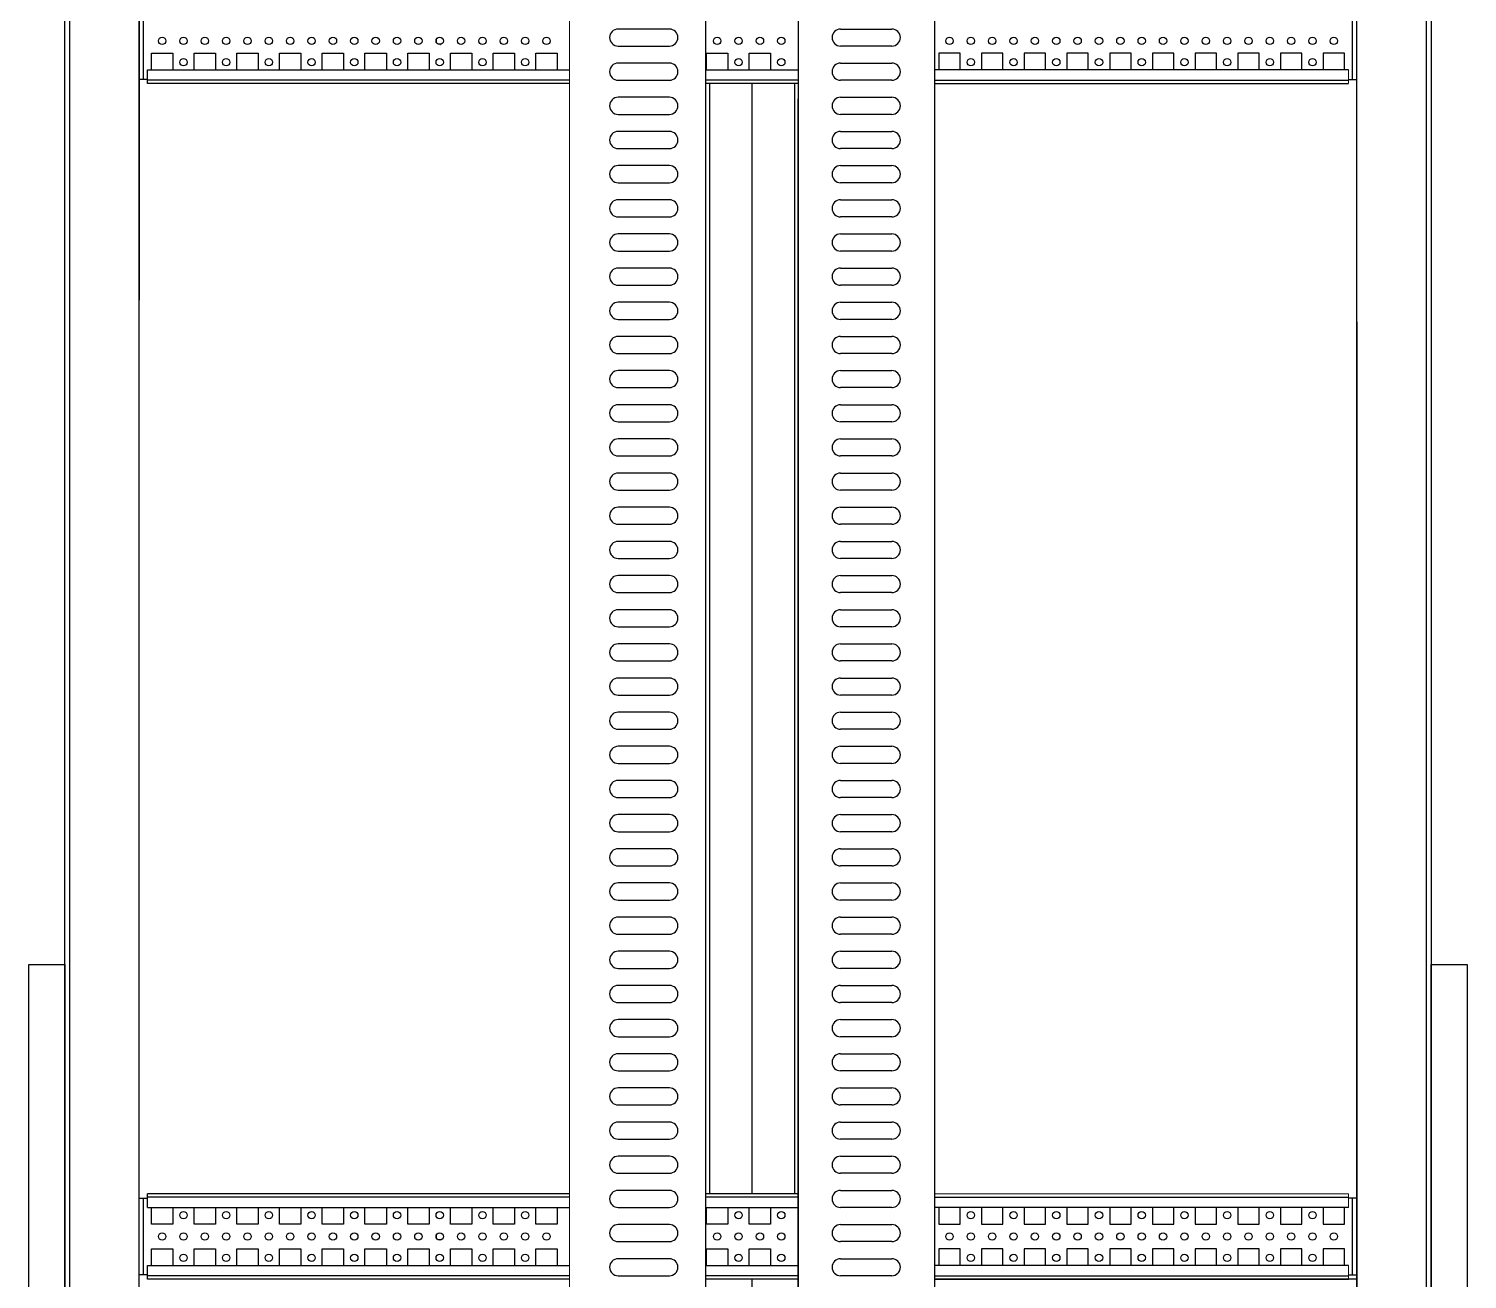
# Model space of a CAD drawing. Extents: x 81437 to 204847, y -54769 to -29444.
# Drawn here: x 103275 to 104117, y -31548 to -30816 of the extents above; entities that cross this region are included whole.
import ezdxf

# ---------------------------------------------------------------- set-up
doc = ezdxf.new("R2010")
doc.units = 0
doc.header["$LTSCALE"] = 100
doc.header["$MEASUREMENT"] = 0
doc.layers.add('CLOUD_LAYER', color=6, linetype='Continuous')
doc.layers.add('PANEL', color=7, linetype='Continuous')
doc.layers.add('细实线', color=7, linetype='Continuous', lineweight=20)

msp = doc.modelspace()

# ---------------------------------------------------------------- linework, layer by layer
at = {"color": 7, "linetype": 'Continuous'}
for p, q in [((103671.65, -31604.22), (103671.65, -29859.22)), ((103342.25, -30845.72), (103342.25, -30800.72)), ((104050.25, -30845.72), (104050.25, -30800.72)), ((103513.75, -30822.47), (103513.75, -30823.98)), ((103650.19, -30816.25), (103620.19, -30816.25)), ((103750.44, -30816.25), (103780.44, -30816.25)), ((103347, -30830.47), (103359.5, -30830.47)), ((103347, -30840.22), (103347, -30830.47)), ((103359.5, -30830.47), (103359.5, -30840.22)), ((103372, -30830.47), (103384.5, -30830.47)), ((103372, -30840.22), (103372, -30830.47)), ((103384.5, -30830.47), (103384.5, -30840.22)), ((103397, -30830.47), (103409.5, -30830.47)), ((103397, -30840.22), (103397, -30830.47)), ((103409.5, -30830.47), (103409.5, -30840.22)), ((103422, -30830.47), (103434.5, -30830.47)), ((103422, -30840.22), (103422, -30830.47)), ((103434.5, -30830.47), (103434.5, -30840.22)), ((103447, -30830.47), (103459.5, -30830.47)), ((103447, -30840.22), (103447, -30830.47)), ((103459.5, -30830.47), (103459.5, -30840.22)), ((103472, -30830.47), (103484.5, -30830.47)), ((103472, -30840.22), (103472, -30830.47)), ((103484.5, -30830.47), (103484.5, -30840.22)), ((103497, -30830.47), (103509.5, -30830.47)), ((103497, -30840.22), (103497, -30830.47)), ((103509.5, -30830.47), (103509.5, -30840.22)), ((103516.57, -30825.21), (103514.93, -30825.21)), ((103522, -30830.47), (103534.5, -30830.47)), ((103522, -30840.22), (103522, -30830.47)), ((103534.5, -30830.47), (103534.5, -30840.22)), ((103547, -30830.47), (103559.5, -30830.47)), ((103547, -30840.22), (103547, -30830.47)), ((103559.5, -30830.47), (103559.5, -30840.22)), ((103572, -30830.47), (103584.5, -30830.47)), ((103572, -30840.22), (103572, -30830.47)), ((103584.5, -30830.47), (103584.5, -30840.22)), ((103620.19, -30826.25), (103650.19, -30826.25)), ((103672, -30830.47), (103684.5, -30830.47)), ((103672, -30840.22), (103672, -30830.47)), ((103684.5, -30830.47), (103684.5, -30840.22)), ((103697, -30830.47), (103709.5, -30830.47)), ((103697, -30840.22), (103697, -30830.47)), ((103709.5, -30830.47), (103709.5, -30840.22)), ((103780.44, -30826.25), (103750.44, -30826.25)), ((103820.5, -30830.47), (103808, -30830.47)), ((103808, -30830.47), (103808, -30840.22)), ((103820.5, -30840.22), (103820.5, -30830.47)), ((103845.5, -30830.47), (103833, -30830.47)), ((103833, -30830.47), (103833, -30840.22)), ((103845.5, -30840.22), (103845.5, -30830.47)), ((103870.5, -30830.47), (103858, -30830.47)), ((103858, -30830.47), (103858, -30840.22)), ((103870.5, -30840.22), (103870.5, -30830.47)), ((103895.5, -30830.47), (103883, -30830.47)), ((103883, -30830.47), (103883, -30840.22)), ((103895.5, -30840.22), (103895.5, -30830.47)), ((103920.5, -30830.47), (103908, -30830.47)), ((103908, -30830.47), (103908, -30840.22)), ((103920.5, -30840.22), (103920.5, -30830.47)), ((103945.5, -30830.47), (103933, -30830.47)), ((103933, -30830.47), (103933, -30840.22)), ((103945.5, -30840.22), (103945.5, -30830.47)), ((103970.5, -30830.47), (103958, -30830.47)), ((103958, -30830.47), (103958, -30840.22)), ((103970.5, -30840.22), (103970.5, -30830.47)), ((103995.5, -30830.47), (103983, -30830.47)), ((103983, -30830.47), (103983, -30840.22)), ((103995.5, -30840.22), (103995.5, -30830.47)), ((104020.5, -30830.47), (104008, -30830.47)), ((104008, -30830.47), (104008, -30840.22)), ((104020.5, -30840.22), (104020.5, -30830.47)), ((104045.5, -30830.47), (104033, -30830.47)), ((104033, -30830.47), (104033, -30840.22)), ((104045.5, -30840.22), (104045.5, -30830.47)), ((103344.75, -30840.22), (103523.75, -30840.22)), ((103344.75, -30848.22), (103344.75, -30840.22)), ((103523.75, -30840.22), (103591.65, -30840.22)), ((103650.19, -30836.25), (103620.19, -30836.25)), ((103671.65, -30840.22), (103725.65, -30840.22)), ((103750.44, -30836.25), (103780.44, -30836.25)), ((104047.75, -30840.22), (103805.65, -30840.22)), ((103344.75, -30845.72), (103339.75, -30845.72)), ((103523.75, -30846.22), (103344.75, -30846.22)), ((103523.75, -30848.22), (103344.75, -30848.22)), ((103591.65, -30846.22), (103523.75, -30846.22)), ((103591.65, -30848.22), (103523.75, -30848.22)), ((103620.19, -30846.25), (103650.19, -30846.25)), ((103725.65, -30846.22), (103671.65, -30846.22)), ((103725.65, -30848.22), (103671.65, -30848.22)), ((103673.65, -30848.22), (103673.65, -31498.22)), ((103698.65, -31498.22), (103698.65, -30848.22)), ((103723.65, -31498.22), (103723.65, -30848.22)), ((103780.44, -30846.25), (103750.44, -30846.25)), ((103805.65, -30846.22), (104047.78, -30846.22)), ((103805.65, -30848.22), (104047.78, -30848.22)), ((104047.75, -30845.72), (104052.75, -30845.72)), ((103650.19, -30856.25), (103620.19, -30856.25)), ((103725.65, -31557.22), (103725.65, -30857.22)), ((103750.44, -30856.25), (103780.44, -30856.25)), ((103620.19, -30866.25), (103650.19, -30866.25)), ((103780.44, -30866.25), (103750.44, -30866.25)), ((103650.19, -30876.25), (103620.19, -30876.25)), ((103750.44, -30876.25), (103780.44, -30876.25)), ((103620.19, -30886.25), (103650.19, -30886.25)), ((103780.44, -30886.25), (103750.44, -30886.25)), ((103650.19, -30896.25), (103620.19, -30896.25)), ((103750.44, -30896.25), (103780.44, -30896.25)), ((103620.19, -30906.25), (103650.19, -30906.25)), ((103698.65, -31498.22), (103698.65, -30904.21)), ((103780.44, -30906.25), (103750.44, -30906.25)), ((103650.19, -30916.25), (103620.19, -30916.25)), ((103750.44, -30916.25), (103780.44, -30916.25)), ((103620.19, -30926.25), (103650.19, -30926.25)), ((103780.44, -30926.25), (103750.44, -30926.25)), ((103650.19, -30936.25), (103620.19, -30936.25)), ((103750.44, -30936.25), (103780.44, -30936.25)), ((103620.19, -30946.25), (103650.19, -30946.25)), ((103780.44, -30946.25), (103750.44, -30946.25)), ((103650.19, -30956.25), (103620.19, -30956.25)), ((103750.44, -30956.25), (103780.44, -30956.25)), ((103620.19, -30966.25), (103650.19, -30966.25)), ((103780.44, -30966.25), (103750.44, -30966.25)), ((103650.19, -30976.25), (103620.19, -30976.25)), ((103750.44, -30976.25), (103780.44, -30976.25)), ((103620.19, -30986.25), (103650.19, -30986.25)), ((103780.44, -30986.25), (103750.44, -30986.25)), ((103650.19, -30996.25), (103620.19, -30996.25)), ((103750.44, -30996.25), (103780.44, -30996.25)), ((103620.19, -31006.25), (103650.19, -31006.25)), ((103780.44, -31006.25), (103750.44, -31006.25)), ((103650.19, -31016.25), (103620.19, -31016.25)), ((103750.44, -31016.25), (103780.44, -31016.25)), ((103620.19, -31026.25), (103650.19, -31026.25)), ((103780.44, -31026.25), (103750.44, -31026.25)), ((103650.19, -31036.25), (103620.19, -31036.25)), ((103750.44, -31036.25), (103780.44, -31036.25)), ((103620.19, -31046.25), (103650.19, -31046.25)), ((103780.44, -31046.25), (103750.44, -31046.25)), ((103650.19, -31056.25), (103620.19, -31056.25)), ((103750.44, -31056.25), (103780.44, -31056.25)), ((103620.19, -31066.25), (103650.19, -31066.25)), ((103780.44, -31066.25), (103750.44, -31066.25)), ((103650.19, -31076.25), (103620.19, -31076.25)), ((103750.44, -31076.25), (103780.44, -31076.25)), ((103620.19, -31086.25), (103650.19, -31086.25)), ((103780.44, -31086.25), (103750.44, -31086.25)), ((103650.19, -31096.25), (103620.19, -31096.25)), ((103750.44, -31096.25), (103780.44, -31096.25)), ((103620.19, -31106.25), (103650.19, -31106.25)), ((103780.44, -31106.25), (103750.44, -31106.25)), ((103650.19, -31116.25), (103620.19, -31116.25)), ((103750.44, -31116.25), (103780.44, -31116.25)), ((103620.19, -31126.25), (103650.19, -31126.25)), ((103780.44, -31126.25), (103750.44, -31126.25)), ((103650.19, -31136.25), (103620.19, -31136.25)), ((103750.44, -31136.25), (103780.44, -31136.25)), ((103620.19, -31146.25), (103650.19, -31146.25)), ((103780.44, -31146.25), (103750.44, -31146.25)), ((103650.19, -31156.25), (103620.19, -31156.25)), ((103750.44, -31156.25), (103780.44, -31156.25)), ((103620.19, -31166.25), (103650.19, -31166.25)), ((103780.44, -31166.25), (103750.44, -31166.25)), ((103650.19, -31176.25), (103620.19, -31176.25)), ((103750.44, -31176.25), (103780.44, -31176.25)), ((103620.19, -31186.25), (103650.19, -31186.25)), ((103780.44, -31186.25), (103750.44, -31186.25)), ((103650.19, -31196.25), (103620.19, -31196.25)), ((103750.44, -31196.25), (103780.44, -31196.25)), ((103620.19, -31206.25), (103650.19, -31206.25)), ((103780.44, -31206.25), (103750.44, -31206.25)), ((103650.19, -31216.25), (103620.19, -31216.25)), ((103750.44, -31216.25), (103780.44, -31216.25)), ((103620.19, -31226.25), (103650.19, -31226.25)), ((103780.44, -31226.25), (103750.44, -31226.25)), ((103650.19, -31236.25), (103620.19, -31236.25)), ((103750.44, -31236.25), (103780.44, -31236.25)), ((103620.19, -31246.25), (103650.19, -31246.25)), ((103780.44, -31246.25), (103750.44, -31246.25)), ((103650.19, -31256.25), (103620.19, -31256.25)), ((103750.44, -31256.25), (103780.44, -31256.25)), ((103620.19, -31266.25), (103650.19, -31266.25)), ((103780.44, -31266.25), (103750.44, -31266.25)), ((103650.19, -31276.25), (103620.19, -31276.25)), ((103750.44, -31276.25), (103780.44, -31276.25)), ((103620.19, -31286.25), (103650.19, -31286.25)), ((103780.44, -31286.25), (103750.44, -31286.25)), ((103650.19, -31296.25), (103620.19, -31296.25)), ((103750.44, -31296.25), (103780.44, -31296.25)), ((103620.19, -31306.25), (103650.19, -31306.25)), ((103780.44, -31306.25), (103750.44, -31306.25)), ((103650.19, -31316.25), (103620.19, -31316.25)), ((103750.44, -31316.25), (103780.44, -31316.25)), ((103620.19, -31326.25), (103650.19, -31326.25)), ((103780.44, -31326.25), (103750.44, -31326.25)), ((103650.19, -31336.25), (103620.19, -31336.25)), ((103750.44, -31336.25), (103780.44, -31336.25)), ((103620.19, -31346.25), (103650.19, -31346.25)), ((103780.44, -31346.25), (103750.44, -31346.25)), ((103650.19, -31356.25), (103620.19, -31356.25)), ((103750.44, -31356.25), (103780.44, -31356.25)), ((103620.19, -31366.25), (103650.19, -31366.25)), ((103780.44, -31366.25), (103750.44, -31366.25)), ((103650.19, -31376.25), (103620.19, -31376.25)), ((103750.44, -31376.25), (103780.44, -31376.25)), ((103620.19, -31386.25), (103650.19, -31386.25)), ((103780.44, -31386.25), (103750.44, -31386.25)), ((103650.19, -31396.25), (103620.19, -31396.25)), ((103750.44, -31396.25), (103780.44, -31396.25)), ((103620.19, -31406.25), (103650.19, -31406.25)), ((103780.44, -31406.25), (103750.44, -31406.25)), ((103650.19, -31416.25), (103620.19, -31416.25)), ((103750.44, -31416.25), (103780.44, -31416.25)), ((103620.19, -31426.25), (103650.19, -31426.25)), ((103780.44, -31426.25), (103750.44, -31426.25)), ((103650.19, -31436.25), (103620.19, -31436.25)), ((103750.44, -31436.25), (103780.44, -31436.25)), ((103620.19, -31446.25), (103650.19, -31446.25)), ((103780.44, -31446.25), (103750.44, -31446.25)), ((103650.19, -31456.25), (103620.19, -31456.25)), ((103750.44, -31456.25), (103780.44, -31456.25)), ((103620.19, -31466.25), (103650.19, -31466.25)), ((103780.44, -31466.25), (103750.44, -31466.25)), ((103650.19, -31476.25), (103620.19, -31476.25)), ((103750.44, -31476.25), (103780.44, -31476.25)), ((103620.19, -31486.25), (103650.19, -31486.25)), ((103780.44, -31486.25), (103750.44, -31486.25)), ((103650.19, -31496.25), (103620.19, -31496.25)), ((103750.44, -31496.25), (103780.44, -31496.25)), ((103339.75, -31500.72), (103344.75, -31500.72)), ((103342.25, -31545.72), (103342.25, -31500.72)), ((103523.75, -31498.22), (103344.75, -31498.22)), ((103344.75, -31506.22), (103344.75, -31498.22)), ((103523.75, -31500.22), (103344.75, -31500.22)), ((103344.75, -31506.22), (103523.75, -31506.22)), ((103347, -31515.97), (103347, -31506.22)), ((103359.5, -31506.22), (103359.5, -31515.97)), ((103372, -31515.97), (103372, -31506.22)), ((103384.5, -31506.22), (103384.5, -31515.97)), ((103397, -31515.97), (103397, -31506.22)), ((103409.5, -31506.22), (103409.5, -31515.97)), ((103422, -31515.97), (103422, -31506.22)), ((103434.5, -31506.22), (103434.5, -31515.97)), ((103447, -31515.97), (103447, -31506.22)), ((103459.5, -31506.22), (103459.5, -31515.97)), ((103472, -31515.97), (103472, -31506.22)), ((103484.5, -31506.22), (103484.5, -31515.97)), ((103497, -31515.97), (103497, -31506.22)), ((103509.5, -31506.22), (103509.5, -31515.97)), ((103522, -31515.97), (103522, -31506.22)), ((103591.65, -31498.22), (103523.75, -31498.22)), ((103591.65, -31500.22), (103523.75, -31500.22)), ((103523.75, -31506.22), (103591.65, -31506.22)), ((103534.5, -31506.22), (103534.5, -31515.97)), ((103547, -31515.97), (103547, -31506.22)), ((103559.5, -31506.22), (103559.5, -31515.97)), ((103572, -31515.97), (103572, -31506.22)), ((103584.5, -31506.22), (103584.5, -31515.97)), ((103620.19, -31506.25), (103650.19, -31506.25)), ((103725.65, -31498.22), (103671.65, -31498.22)), ((103725.65, -31500.22), (103671.65, -31500.22)), ((103671.65, -31506.22), (103725.65, -31506.22)), ((103672, -31515.97), (103672, -31506.22)), ((103684.5, -31506.22), (103684.5, -31515.97)), ((103697, -31515.97), (103697, -31506.22)), ((103709.5, -31506.22), (103709.5, -31515.97)), ((103780.44, -31506.25), (103750.44, -31506.25)), ((103805.65, -31500.22), (104047.78, -31500.22)), ((104047.75, -31506.22), (103805.65, -31506.22)), ((103808, -31506.22), (103808, -31515.97)), ((103820.5, -31515.97), (103820.5, -31506.22)), ((103833, -31506.22), (103833, -31515.97)), ((103845.5, -31515.97), (103845.5, -31506.22)), ((103858, -31506.22), (103858, -31515.97)), ((103870.5, -31515.97), (103870.5, -31506.22)), ((103883, -31506.22), (103883, -31515.97)), ((103895.5, -31515.97), (103895.5, -31506.22)), ((103908, -31506.22), (103908, -31515.97)), ((103920.5, -31515.97), (103920.5, -31506.22)), ((103933, -31506.22), (103933, -31515.97)), ((103945.5, -31515.97), (103945.5, -31506.22)), ((103958, -31506.22), (103958, -31515.97)), ((103970.5, -31515.97), (103970.5, -31506.22)), ((103983, -31506.22), (103983, -31515.97)), ((103995.5, -31515.97), (103995.5, -31506.22)), ((104008, -31506.22), (104008, -31515.97)), ((104020.5, -31515.97), (104020.5, -31506.22)), ((104033, -31506.22), (104033, -31515.97)), ((104045.5, -31515.97), (104045.5, -31506.22)), ((104052.75, -31500.72), (104047.75, -31500.72)), ((104050.25, -31545.72), (104050.25, -31500.72)), ((103359.5, -31515.97), (103347, -31515.97)), ((103384.5, -31515.97), (103372, -31515.97)), ((103409.5, -31515.97), (103397, -31515.97)), ((103434.5, -31515.97), (103422, -31515.97)), ((103459.5, -31515.97), (103447, -31515.97)), ((103484.5, -31515.97), (103472, -31515.97)), ((103509.5, -31515.97), (103497, -31515.97)), ((103513.75, -31522.47), (103513.75, -31523.98)), ((103534.5, -31515.97), (103522, -31515.97)), ((103559.5, -31515.97), (103547, -31515.97)), ((103584.5, -31515.97), (103572, -31515.97)), ((103650.19, -31516.25), (103620.19, -31516.25)), ((103684.5, -31515.97), (103672, -31515.97)), ((103709.5, -31515.97), (103697, -31515.97)), ((103750.44, -31516.25), (103780.44, -31516.25)), ((103808, -31515.97), (103820.5, -31515.97)), ((103833, -31515.97), (103845.5, -31515.97)), ((103858, -31515.97), (103870.5, -31515.97)), ((103883, -31515.97), (103895.5, -31515.97)), ((103908, -31515.97), (103920.5, -31515.97)), ((103933, -31515.97), (103945.5, -31515.97)), ((103958, -31515.97), (103970.5, -31515.97)), ((103983, -31515.97), (103995.5, -31515.97)), ((104008, -31515.97), (104020.5, -31515.97)), ((104033, -31515.97), (104045.5, -31515.97)), ((103347, -31530.47), (103359.5, -31530.47)), ((103347, -31540.22), (103347, -31530.47)), ((103359.5, -31530.47), (103359.5, -31540.22)), ((103372, -31530.47), (103384.5, -31530.47)), ((103372, -31540.22), (103372, -31530.47)), ((103384.5, -31530.47), (103384.5, -31540.22)), ((103397, -31530.47), (103409.5, -31530.47)), ((103397, -31540.22), (103397, -31530.47)), ((103409.5, -31530.47), (103409.5, -31540.22)), ((103422, -31530.47), (103434.5, -31530.47)), ((103422, -31540.22), (103422, -31530.47)), ((103434.5, -31530.47), (103434.5, -31540.22)), ((103447, -31530.47), (103459.5, -31530.47)), ((103447, -31540.22), (103447, -31530.47)), ((103459.5, -31530.47), (103459.5, -31540.22)), ((103472, -31530.47), (103484.5, -31530.47)), ((103472, -31540.22), (103472, -31530.47)), ((103484.5, -31530.47), (103484.5, -31540.22)), ((103497, -31530.47), (103509.5, -31530.47)), ((103497, -31540.22), (103497, -31530.47)), ((103509.5, -31530.47), (103509.5, -31540.22)), ((103516.57, -31525.21), (103514.93, -31525.21)), ((103522, -31530.47), (103534.5, -31530.47)), ((103522, -31540.22), (103522, -31530.47)), ((103534.5, -31530.47), (103534.5, -31540.22)), ((103547, -31530.47), (103559.5, -31530.47)), ((103547, -31540.22), (103547, -31530.47)), ((103559.5, -31530.47), (103559.5, -31540.22)), ((103572, -31530.47), (103584.5, -31530.47)), ((103572, -31540.22), (103572, -31530.47)), ((103584.5, -31530.47), (103584.5, -31540.22)), ((103620.19, -31526.25), (103650.19, -31526.25)), ((103672, -31530.47), (103684.5, -31530.47)), ((103672, -31540.22), (103672, -31530.47)), ((103684.5, -31530.47), (103684.5, -31540.22)), ((103697, -31530.47), (103709.5, -31530.47)), ((103697, -31540.22), (103697, -31530.47)), ((103709.5, -31530.47), (103709.5, -31540.22)), ((103780.44, -31526.25), (103750.44, -31526.25)), ((103820.5, -31530.47), (103808, -31530.47)), ((103808, -31530.47), (103808, -31540.22)), ((103820.5, -31540.22), (103820.5, -31530.47)), ((103845.5, -31530.47), (103833, -31530.47)), ((103833, -31530.47), (103833, -31540.22)), ((103845.5, -31540.22), (103845.5, -31530.47)), ((103870.5, -31530.47), (103858, -31530.47)), ((103858, -31530.47), (103858, -31540.22)), ((103870.5, -31540.22), (103870.5, -31530.47)), ((103895.5, -31530.47), (103883, -31530.47)), ((103883, -31530.47), (103883, -31540.22)), ((103895.5, -31540.22), (103895.5, -31530.47)), ((103920.5, -31530.47), (103908, -31530.47)), ((103908, -31530.47), (103908, -31540.22)), ((103920.5, -31540.22), (103920.5, -31530.47)), ((103945.5, -31530.47), (103933, -31530.47)), ((103933, -31530.47), (103933, -31540.22)), ((103945.5, -31540.22), (103945.5, -31530.47)), ((103970.5, -31530.47), (103958, -31530.47)), ((103958, -31530.47), (103958, -31540.22)), ((103970.5, -31540.22), (103970.5, -31530.47)), ((103995.5, -31530.47), (103983, -31530.47)), ((103983, -31530.47), (103983, -31540.22)), ((103995.5, -31540.22), (103995.5, -31530.47)), ((104020.5, -31530.47), (104008, -31530.47)), ((104008, -31530.47), (104008, -31540.22)), ((104020.5, -31540.22), (104020.5, -31530.47)), ((104045.5, -31530.47), (104033, -31530.47)), ((104033, -31530.47), (104033, -31540.22)), ((104045.5, -31540.22), (104045.5, -31530.47)), ((103650.19, -31536.25), (103620.19, -31536.25)), ((103750.44, -31536.25), (103780.44, -31536.25)), ((103344.75, -31545.72), (103339.75, -31545.72)), ((103344.75, -31540.22), (103523.75, -31540.22)), ((103344.75, -31548.22), (103344.75, -31540.22)), ((103523.75, -31546.22), (103344.75, -31546.22)), ((103523.75, -31548.22), (103344.75, -31548.22)), ((103523.75, -31540.22), (103591.65, -31540.22)), ((103591.65, -31546.22), (103523.75, -31546.22)), ((103591.65, -31548.22), (103523.75, -31548.22)), ((103620.19, -31546.25), (103650.19, -31546.25)), ((103671.65, -31540.22), (103725.65, -31540.22)), ((103725.65, -31546.22), (103671.65, -31546.22)), ((103725.65, -31548.22), (103671.65, -31548.22)), ((103698.65, -31604.21), (103698.65, -31548.22)), ((103780.44, -31546.25), (103750.44, -31546.25)), ((104047.75, -31540.22), (103805.65, -31540.22)), ((103805.65, -31546.22), (104047.78, -31546.22)), ((104052.75, -31548.22), (103805.65, -31548.22)), ((103805.65, -31548.22), (104047.78, -31548.22)), ((104047.75, -31545.72), (104052.75, -31545.72))]:
    msp.add_line(p, q, dxfattribs=at)
msp.add_line((103339.75, -31519.15), (103339.75, -31343.7))
at = {"color": 7}
msp.add_lwpolyline([(103805.65, -29804.22), (103725.65, -29804.22), (103725.65, -31604.22), (103805.65, -31604.22)], close=True, dxfattribs=at)
at = {"color": 7, "linetype": 'Continuous'}
for centre in [(103353.25, -30823.22), (103365.75, -30823.22), (103378.25, -30823.22), (103390.75, -30823.22), (103403.25, -30823.22), (103415.75, -30823.22), (103428.25, -30823.22), (103440.75, -30823.22), (103453.25, -30823.22), (103465.75, -30823.22), (103478.25, -30823.22), (103490.75, -30823.22), (103503.25, -30823.22), (103515.75, -30823.22), (103528.25, -30823.22), (103540.75, -30823.22), (103540.75, -30823.22), (103553.25, -30823.22), (103565.75, -30823.22), (103565.75, -30823.22), (103578.25, -30823.22), (103678.25, -30823.22), (103690.75, -30823.22), (103703.25, -30823.22), (103715.75, -30823.22), (103814.25, -30823.22), (103826.75, -30823.22), (103826.75, -30823.22), (103839.25, -30823.22), (103851.75, -30823.22), (103851.75, -30823.22), (103864.25, -30823.22), (103876.75, -30823.22), (103876.75, -30823.22), (103889.25, -30823.22), (103901.75, -30823.22), (103901.75, -30823.22), (103914.25, -30823.22), (103926.75, -30823.22), (103926.75, -30823.22), (103939.25, -30823.22), (103951.75, -30823.22), (103951.75, -30823.22), (103964.25, -30823.22), (103976.75, -30823.22), (103976.75, -30823.22), (103989.25, -30823.22), (104001.75, -30823.22), (104001.75, -30823.22), (104014.25, -30823.22), (104026.75, -30823.22), (104026.75, -30823.22), (104039.25, -30823.22), (103365.75, -30835.72), (103390.75, -30835.72), (103415.75, -30835.72), (103440.75, -30835.72), (103465.75, -30835.72), (103490.75, -30835.72), (103515.75, -30835.72), (103540.75, -30835.72), (103540.75, -30835.72), (103565.75, -30835.72), (103565.75, -30835.72), (103690.75, -30835.72), (103715.75, -30835.72), (103826.75, -30835.72), (103826.75, -30835.72), (103851.75, -30835.72), (103851.75, -30835.72), (103876.75, -30835.72), (103876.75, -30835.72), (103901.75, -30835.72), (103901.75, -30835.72), (103926.75, -30835.72), (103926.75, -30835.72), (103951.75, -30835.72), (103951.75, -30835.72), (103976.75, -30835.72), (103976.75, -30835.72), (104001.75, -30835.72), (104001.75, -30835.72), (104026.75, -30835.72), (104026.75, -30835.72), (103365.75, -31510.72), (103390.75, -31510.72), (103415.75, -31510.72), (103440.75, -31510.72), (103465.75, -31510.72), (103490.75, -31510.72), (103515.75, -31510.72), (103540.75, -31510.72), (103540.75, -31510.72), (103565.75, -31510.72), (103565.75, -31510.72), (103690.75, -31510.72), (103715.75, -31510.72), (103826.75, -31510.72), (103826.75, -31510.72), (103851.75, -31510.72), (103851.75, -31510.72), (103876.75, -31510.72), (103876.75, -31510.72), (103901.75, -31510.72), (103901.75, -31510.72), (103926.75, -31510.72), (103926.75, -31510.72), (103951.75, -31510.72), (103951.75, -31510.72), (103976.75, -31510.72), (103976.75, -31510.72), (104001.75, -31510.72), (104001.75, -31510.72), (104026.75, -31510.72), (104026.75, -31510.72), (103353.25, -31523.22), (103365.75, -31523.22), (103378.25, -31523.22), (103390.75, -31523.22), (103403.25, -31523.22), (103415.75, -31523.22), (103428.25, -31523.22), (103440.75, -31523.22), (103453.25, -31523.22), (103465.75, -31523.22), (103478.25, -31523.22), (103490.75, -31523.22), (103503.25, -31523.22), (103515.75, -31523.22), (103528.25, -31523.22), (103540.75, -31523.22), (103540.75, -31523.22), (103553.25, -31523.22), (103565.75, -31523.22), (103565.75, -31523.22), (103578.25, -31523.22), (103678.25, -31523.22), (103690.75, -31523.22), (103703.25, -31523.22), (103715.75, -31523.22), (103814.25, -31523.22), (103826.75, -31523.22), (103826.75, -31523.22), (103839.25, -31523.22), (103851.75, -31523.22), (103851.75, -31523.22), (103864.25, -31523.22), (103876.75, -31523.22), (103876.75, -31523.22), (103889.25, -31523.22), (103901.75, -31523.22), (103901.75, -31523.22), (103914.25, -31523.22), (103926.75, -31523.22), (103926.75, -31523.22), (103939.25, -31523.22), (103951.75, -31523.22), (103951.75, -31523.22), (103964.25, -31523.22), (103976.75, -31523.22), (103976.75, -31523.22), (103989.25, -31523.22), (104001.75, -31523.22), (104001.75, -31523.22), (104014.25, -31523.22), (104026.75, -31523.22), (104026.75, -31523.22), (104039.25, -31523.22), (103365.75, -31535.72), (103390.75, -31535.72), (103415.75, -31535.72), (103440.75, -31535.72), (103465.75, -31535.72), (103490.75, -31535.72), (103515.75, -31535.72), (103540.75, -31535.72), (103540.75, -31535.72), (103565.75, -31535.72), (103565.75, -31535.72), (103690.75, -31535.72), (103715.75, -31535.72), (103826.75, -31535.72), (103826.75, -31535.72), (103851.75, -31535.72), (103851.75, -31535.72), (103876.75, -31535.72), (103876.75, -31535.72), (103901.75, -31535.72), (103901.75, -31535.72), (103926.75, -31535.72), (103926.75, -31535.72), (103951.75, -31535.72), (103951.75, -31535.72), (103976.75, -31535.72), (103976.75, -31535.72), (104001.75, -31535.72), (104001.75, -31535.72), (104026.75, -31535.72), (104026.75, -31535.72)]:
    msp.add_circle(centre, 2.15, dxfattribs=at)
for centre, radius, start, end in [((103620.19, -30821.25), 5, 90, 270), ((103650.19, -30821.25), 5, 270, 90), ((103750.44, -30821.25), 5, 90, 270), ((103780.44, -30821.25), 5, 270, 90), ((103516.75, -30823.22), 2.15, 247.59488, 256.29654), ((103620.19, -30841.25), 5, 90, 270), ((103650.19, -30841.25), 5, 270, 90), ((103750.44, -30841.25), 5, 90, 270), ((103780.44, -30841.25), 5, 270, 90), ((103620.19, -30861.25), 5, 90, 270), ((103650.19, -30861.25), 5, 270, 90), ((103750.44, -30861.25), 5, 90, 270), ((103780.44, -30861.25), 5, 270, 90), ((103620.19, -30881.25), 5, 90, 270), ((103650.19, -30881.25), 5, 270, 90), ((103750.44, -30881.25), 5, 90, 270), ((103780.44, -30881.25), 5, 270, 90), ((103620.19, -30901.25), 5, 90, 270), ((103650.19, -30901.25), 5, 270, 90), ((103750.44, -30901.25), 5, 90, 270), ((103780.44, -30901.25), 5, 270, 90), ((103620.19, -30921.25), 5, 90, 270), ((103650.19, -30921.25), 5, 270, 90), ((103750.44, -30921.25), 5, 90, 270), ((103780.44, -30921.25), 5, 270, 90), ((103620.19, -30941.25), 5, 90, 270), ((103650.19, -30941.25), 5, 270, 90), ((103750.44, -30941.25), 5, 90, 270), ((103780.44, -30941.25), 5, 270, 90), ((103620.19, -30961.25), 5, 90, 270), ((103650.19, -30961.25), 5, 270, 90), ((103750.44, -30961.25), 5, 90, 270), ((103780.44, -30961.25), 5, 270, 90), ((103620.19, -30981.25), 5, 90, 270), ((103650.19, -30981.25), 5, 270, 90), ((103750.44, -30981.25), 5, 90, 270), ((103780.44, -30981.25), 5, 270, 90), ((103620.19, -31001.25), 5, 90, 270), ((103650.19, -31001.25), 5, 270, 90), ((103750.44, -31001.25), 5, 90, 270), ((103780.44, -31001.25), 5, 270, 90), ((103620.19, -31021.25), 5, 90, 270), ((103650.19, -31021.25), 5, 270, 90), ((103750.44, -31021.25), 5, 90, 270), ((103780.44, -31021.25), 5, 270, 90), ((103620.19, -31041.25), 5, 90, 270), ((103650.19, -31041.25), 5, 270, 90), ((103750.44, -31041.25), 5, 90, 270), ((103780.44, -31041.25), 5, 270, 90), ((103620.19, -31061.25), 5, 90, 270), ((103650.19, -31061.25), 5, 270, 90), ((103750.44, -31061.25), 5, 90, 270), ((103780.44, -31061.25), 5, 270, 90), ((103620.19, -31081.25), 5, 90, 270), ((103650.19, -31081.25), 5, 270, 90), ((103750.44, -31081.25), 5, 90, 270), ((103780.44, -31081.25), 5, 270, 90), ((103620.19, -31101.25), 5, 90, 270), ((103650.19, -31101.25), 5, 270, 90), ((103750.44, -31101.25), 5, 90, 270), ((103780.44, -31101.25), 5, 270, 90), ((103620.19, -31121.25), 5, 90, 270), ((103650.19, -31121.25), 5, 270, 90), ((103750.44, -31121.25), 5, 90, 270), ((103780.44, -31121.25), 5, 270, 90), ((103620.19, -31141.25), 5, 90, 270), ((103650.19, -31141.25), 5, 270, 90), ((103750.44, -31141.25), 5, 90, 270), ((103780.44, -31141.25), 5, 270, 90), ((103620.19, -31161.25), 5, 90, 270), ((103650.19, -31161.25), 5, 270, 90), ((103750.44, -31161.25), 5, 90, 270), ((103780.44, -31161.25), 5, 270, 90), ((103620.19, -31181.25), 5, 90, 270), ((103650.19, -31181.25), 5, 270, 90), ((103750.44, -31181.25), 5, 90, 270), ((103780.44, -31181.25), 5, 270, 90), ((103620.19, -31201.25), 5, 90, 270), ((103650.19, -31201.25), 5, 270, 90), ((103750.44, -31201.25), 5, 90, 270), ((103780.44, -31201.25), 5, 270, 90), ((103620.19, -31221.25), 5, 90, 270), ((103650.19, -31221.25), 5, 270, 90), ((103750.44, -31221.25), 5, 90, 270), ((103780.44, -31221.25), 5, 270, 90), ((103620.19, -31241.25), 5, 90, 270), ((103650.19, -31241.25), 5, 270, 90), ((103750.44, -31241.25), 5, 90, 270), ((103780.44, -31241.25), 5, 270, 90), ((103620.19, -31261.25), 5, 90, 270), ((103650.19, -31261.25), 5, 270, 90), ((103750.44, -31261.25), 5, 90, 270), ((103780.44, -31261.25), 5, 270, 90), ((103620.19, -31281.25), 5, 90, 270), ((103650.19, -31281.25), 5, 270, 90), ((103750.44, -31281.25), 5, 90, 270), ((103780.44, -31281.25), 5, 270, 90), ((103620.19, -31301.25), 5, 90, 270), ((103650.19, -31301.25), 5, 270, 90), ((103750.44, -31301.25), 5, 90, 270), ((103780.44, -31301.25), 5, 270, 90), ((103620.19, -31321.25), 5, 90, 270), ((103650.19, -31321.25), 5, 270, 90), ((103750.44, -31321.25), 5, 90, 270), ((103780.44, -31321.25), 5, 270, 90), ((103620.19, -31341.25), 5, 90, 270), ((103650.19, -31341.25), 5, 270, 90), ((103750.44, -31341.25), 5, 90, 270), ((103780.44, -31341.25), 5, 270, 90), ((103620.19, -31361.25), 5, 90, 270), ((103650.19, -31361.25), 5, 270, 90), ((103750.44, -31361.25), 5, 90, 270), ((103780.44, -31361.25), 5, 270, 90), ((103620.19, -31381.25), 5, 90, 270), ((103650.19, -31381.25), 5, 270, 90), ((103750.44, -31381.25), 5, 90, 270), ((103780.44, -31381.25), 5, 270, 90), ((103620.19, -31401.25), 5, 90, 270), ((103650.19, -31401.25), 5, 270, 90), ((103750.44, -31401.25), 5, 90, 270), ((103780.44, -31401.25), 5, 270, 90), ((103620.19, -31421.25), 5, 90, 270), ((103650.19, -31421.25), 5, 270, 90), ((103750.44, -31421.25), 5, 90, 270), ((103780.44, -31421.25), 5, 270, 90), ((103620.19, -31441.25), 5, 90, 270), ((103650.19, -31441.25), 5, 270, 90), ((103750.44, -31441.25), 5, 90, 270), ((103780.44, -31441.25), 5, 270, 90), ((103620.19, -31461.25), 5, 90, 270), ((103650.19, -31461.25), 5, 270, 90), ((103750.44, -31461.25), 5, 90, 270), ((103780.44, -31461.25), 5, 270, 90), ((103620.19, -31481.25), 5, 90, 270), ((103650.19, -31481.25), 5, 270, 90), ((103750.44, -31481.25), 5, 90, 270), ((103780.44, -31481.25), 5, 270, 90), ((103620.19, -31501.25), 5, 90, 270), ((103650.19, -31501.25), 5, 270, 90), ((103750.44, -31501.25), 5, 90, 270), ((103780.44, -31501.25), 5, 270, 90), ((103620.19, -31521.25), 5, 90, 270), ((103650.19, -31521.25), 5, 270, 90), ((103750.44, -31521.25), 5, 90, 270), ((103780.44, -31521.25), 5, 270, 90), ((103516.75, -31523.22), 2.15, 247.59488, 256.29654), ((103620.19, -31541.25), 5, 90, 270), ((103650.19, -31541.25), 5, 270, 90), ((103750.44, -31541.25), 5, 90, 270), ((103780.44, -31541.25), 5, 270, 90)]:
    msp.add_arc(centre, radius, start, end, dxfattribs=at)
at = {"layer": 'CLOUD_LAYER', "color": 7}
for points in [[(103296.25, -31567.95), (103275.15, -31567.95), (103275.15, -31363.95), (103296.25, -31363.95)], [(104117.34, -31567.95), (104096.25, -31567.95), (104096.25, -31363.95), (104117.34, -31363.95)]]:
    msp.add_lwpolyline(points, close=True, dxfattribs=at)
at = {"layer": 'PANEL', "color": 7}
for p, q in [((103296.25, -31735.72), (103296.25, -29735.72)), ((104096.25, -29735.72), (104096.25, -31735.72)), ((103299.25, -31732.72), (103299.25, -29738.72)), ((104093.25, -29738.72), (104093.25, -31732.72)), ((103339.75, -31692.22), (103339.75, -30556.72)), ((104052.75, -31692.22), (104052.75, -30556.72)), ((103339.75, -30583.99), (103339.75, -30974.99)), ((104052.75, -30987.72), (104052.75, -31692.22))]:
    msp.add_line(p, q, dxfattribs=at)
at = {"layer": '细实线'}
for p, q in [((104047.75, -30840.22), (104047.75, -30848.22)), ((104047.75, -31498.22), (103805.65, -31498.22)), ((104047.75, -31498.22), (104047.75, -31506.22)), ((104047.75, -31540.22), (104047.75, -31548.22))]:
    msp.add_line(p, q, dxfattribs=at)
msp.add_lwpolyline([(103671.65, -29804.22), (103591.65, -29804.22), (103591.65, -31604.22), (103671.65, -31604.22)], close=True, dxfattribs=at)

doc.saveas('drawing.dxf')
